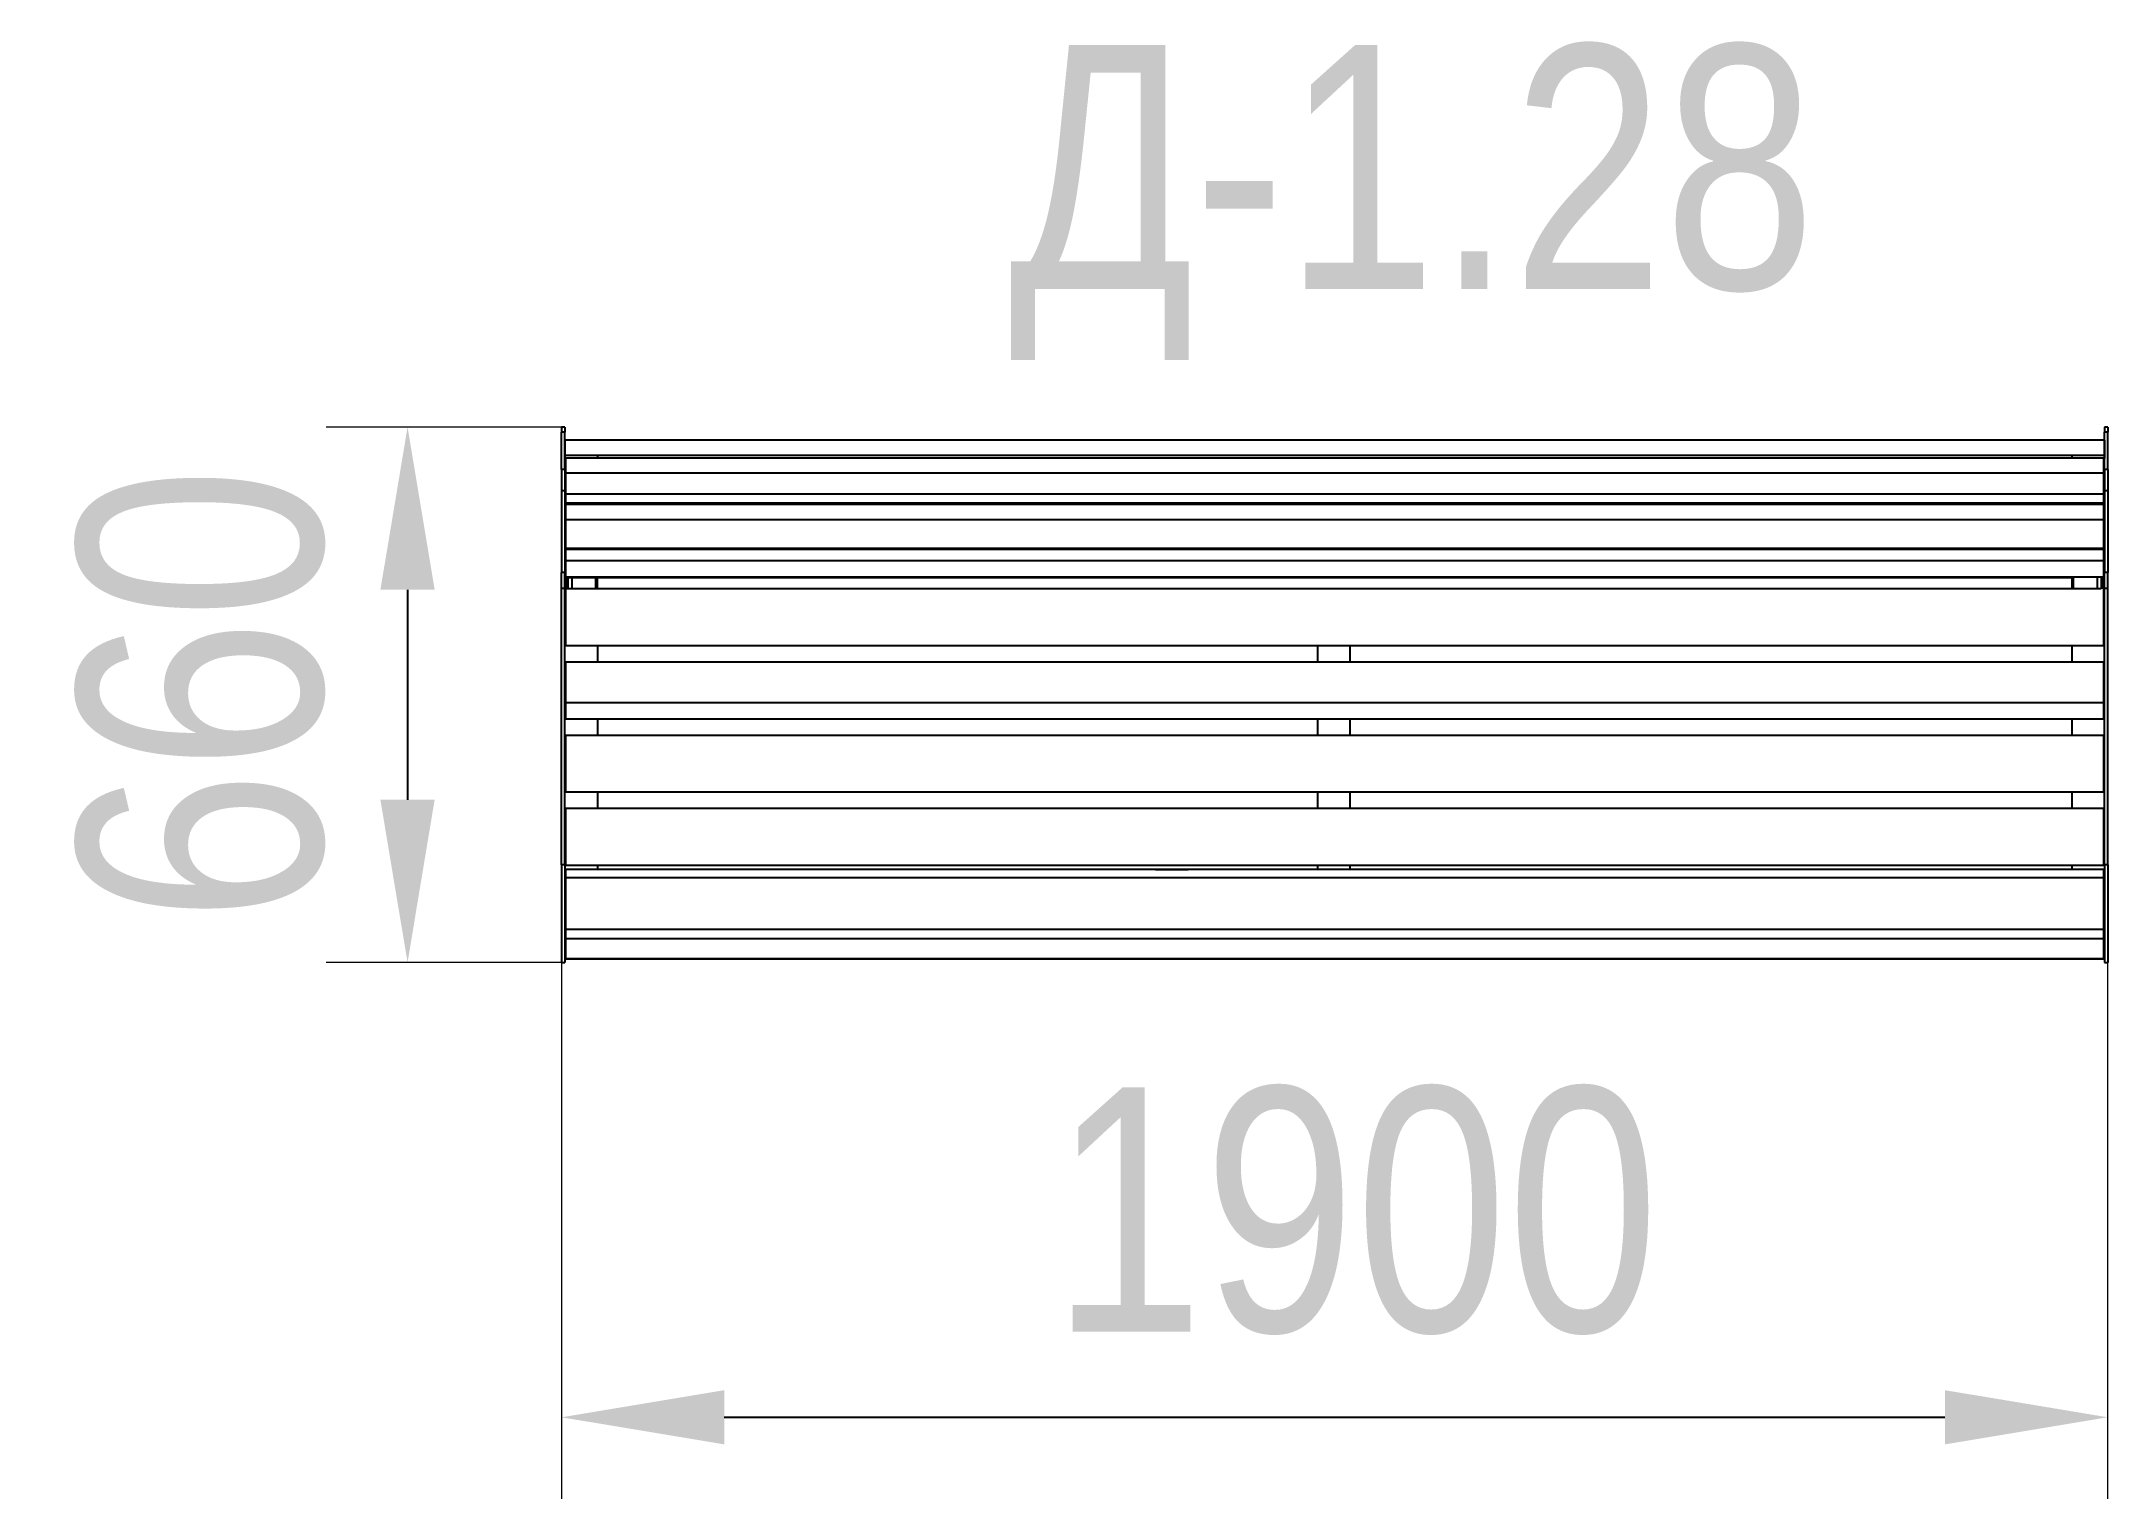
# Model space of a CAD drawing. Header units: millimetres. Extents: x -1581 to 958, y -959 to 832.
import ezdxf

# ---------------------------------------------------------------- set-up
doc = ezdxf.new("R2010")
doc.units = ezdxf.units.MM
for name, color, linetype in [('DIKOM_АРТИКУЛ', 7, 'Continuous'), ('DIKOM_ОБЪЕКТ', 7, 'Continuous'), ('DIKOM_РАЗМЕР_ОБЪЕКТА', 7, 'Continuous')]:
    doc.layers.add(name, color=color, linetype=linetype)
doc.styles.add('style1', font='arialbd.ttf', dxfattribs={"width": 0.8})
doc.dimstyles.new('1-50', dxfattribs={"dimtxt": 300, "dimasz": 200, "dimexe": 100, "dimexo": 0, "dimgap": 100, "dimtad": 1, "dimtxsty": 'style1', "dimcen": 200, "dimclrd": 7, "dimclre": 7, "dimclrt": 7, "dimadec": 1, "dimazin": 2, "dimtfac": 1, "dimtmove": 0, "dimatfit": 2, "dimfxl": 0, "dimlwd": 25, "dimlwe": 18, "dimarcsym": 0})

# ---------------------------------------------------------------- blocks, each defined once
blk = doc.blocks.new('*D36')
at = {"layer": 'Defpoints', "color": 0, "transparency": 16777216}
for p in [(-941.7, 358), (-1130.9, -299.9), (-941.7, -299.9)]:
    blk.add_point(p, dxfattribs=at)
at = {"layer": 'DIKOM_РАЗМЕР_ОБЪЕКТА', "color": 7, "lineweight": 18, "transparency": 16777216}
for p, q in [((-941.7, 358), (-1230.9, 358)), ((-941.7, -299.9), (-1230.9, -299.9))]:
    blk.add_line(p, q, dxfattribs=at)
at = {"layer": 'DIKOM_РАЗМЕР_ОБЪЕКТА', "color": 7, "lineweight": 25, "transparency": 16777216}
blk.add_line((-1130.9, 158), (-1130.9, -99.9), dxfattribs=at)
at = {"layer": 'DIKOM_РАЗМЕР_ОБЪЕКТА', "color": 7, "transparency": 16777216}
for points in [[(-1164.3, 158), (-1097.6, 158), (-1130.9, 358)], [(-1164.3, -99.9), (-1097.6, -99.9), (-1130.9, -299.9)]]:
    blk.add_solid(points, dxfattribs=at)
at = {"layer": 'DIKOM_РАЗМЕР_ОБЪЕКТА', "color": 7, "transparency": 16777216, "insert": (-1384.1, 29), "char_height": 300, "attachment_point": 5, "rotation": 90, "style": 'style1'}
blk.add_mtext('{\\fArial|b0|i0|c204|p34;660}', dxfattribs=at)
blk = doc.blocks.new('*D37')
at = {"layer": 'Defpoints', "color": 0, "transparency": 16777216}
for p in [(-941.7, -299.9), (958.3, -299.9), (958.3, -858.7)]:
    blk.add_point(p, dxfattribs=at)
at = {"layer": 'DIKOM_РАЗМЕР_ОБЪЕКТА', "color": 7, "lineweight": 18, "transparency": 16777216}
for p, q in [((-941.7, -299.9), (-941.7, -958.7)), ((958.3, -299.9), (958.3, -958.7))]:
    blk.add_line(p, q, dxfattribs=at)
at = {"layer": 'DIKOM_РАЗМЕР_ОБЪЕКТА', "color": 7, "lineweight": 25, "transparency": 16777216}
blk.add_line((-741.7, -858.7), (758.3, -858.7), dxfattribs=at)
at = {"layer": 'DIKOM_РАЗМЕР_ОБЪЕКТА', "color": 7, "transparency": 16777216}
for points in [[(-741.7, -825.4), (-741.7, -892), (-941.7, -858.7)], [(758.3, -825.4), (758.3, -892), (958.3, -858.7)]]:
    blk.add_solid(points, dxfattribs=at)
at = {"layer": 'DIKOM_РАЗМЕР_ОБЪЕКТА', "color": 7, "transparency": 16777216, "insert": (33.9, -605.5), "char_height": 300, "attachment_point": 5, "style": 'style1'}
blk.add_mtext('{\\fArial|b0|i0|c204|p34;1900}', dxfattribs=at)

msp = doc.modelspace()

# ---------------------------------------------------------------- linework, layer by layer
at = {"layer": 'DIKOM_ОБЪЕКТ', "color": 7, "linetype": 'Continuous'}
for p, q in [((-937.69, 357.978), (-941.69, 357.978)), ((-941.69, 357.978), (-941.69, 351.843)), ((-937.69, 357.978), (-937.69, 351.843)), ((958.31, 357.978), (954.31, 357.978)), ((954.31, 357.978), (954.31, 351.843)), ((958.31, 357.978), (958.31, 351.843)), ((-937.69, 351.843), (-941.69, 351.843)), ((-941.69, 305.814), (-941.69, 351.843)), ((-937.69, 305.814), (-937.69, 351.843)), ((954.31, 341.666), (-937.69, 341.666)), ((-937.69, 341.666), (-937.69, 323.22)), ((958.31, 351.843), (954.31, 351.843)), ((954.31, 305.814), (954.31, 351.843)), ((954.31, 341.666), (954.31, 323.22)), ((958.31, 305.814), (958.31, 351.843)), ((-937.69, 305.814), (-941.69, 305.814)), ((-941.69, 305.814), (-941.69, 279.542)), ((914.31, 323.22), (-937.69, 323.22)), ((-897.69, 323.22), (-937.69, 323.22)), ((-937.69, 323.22), (-937.69, 319.53)), ((-936.69, 319.53), (-937.69, 319.53)), ((-937.69, 305.814), (-937.69, 279.542)), ((953.31, 319.896), (-936.69, 319.896)), ((-936.69, 319.896), (-936.69, 301.225)), ((-897.69, 323.22), (-897.69, 319.896)), ((954.31, 323.22), (914.31, 323.22)), ((914.31, 323.22), (914.31, 319.896)), ((953.31, 319.896), (953.31, 301.225)), ((954.31, 319.53), (953.31, 319.53)), ((954.31, 323.22), (954.31, 319.53)), ((958.31, 305.814), (954.31, 305.814)), ((954.31, 305.814), (954.31, 279.542)), ((958.31, 305.814), (958.31, 279.542)), ((-937.69, 279.542), (-941.69, 279.542)), ((-941.69, 279.542), (-941.69, 179.276)), ((-937.69, 279.542), (-937.69, 179.276)), ((953.31, 301.225), (-936.69, 301.225)), ((-936.69, 301.225), (-936.69, 275.386)), ((953.31, 301.225), (953.31, 275.386)), ((958.31, 279.542), (954.31, 279.542)), ((954.31, 279.542), (954.31, 179.276)), ((958.31, 279.542), (958.31, 179.276)), ((953.31, 275.386), (-936.69, 275.386)), ((-936.69, 275.386), (-936.69, 264.635)), ((953.31, 264.635), (-936.69, 264.635)), ((-936.69, 264.635), (-936.69, 263.306)), ((-936.69, 263.306), (953.31, 263.306)), ((-936.69, 263.306), (-936.69, 243.91)), ((953.31, 275.386), (953.31, 264.635)), ((953.31, 264.635), (953.31, 263.306)), ((953.31, 263.306), (953.31, 243.91)), ((953.31, 243.91), (-936.69, 243.91)), ((-936.69, 243.91), (-936.69, 234.143)), ((-936.69, 234.143), (-936.69, 233.054)), ((-936.69, 233.054), (-936.69, 216.361)), ((953.31, 243.91), (953.31, 234.143)), ((953.31, 234.143), (953.31, 233.054)), ((953.31, 233.054), (953.31, 216.361)), ((-936.69, 210.351), (-937.69, 210.351)), ((-936.69, 216.361), (-936.69, 208.596)), ((953.31, 208.596), (-936.69, 208.596)), ((-936.69, 208.596), (-936.69, 207.915)), ((-936.69, 207.915), (953.31, 207.915)), ((-936.69, 207.915), (-936.69, 193.709)), ((953.31, 216.361), (953.31, 208.596)), ((954.31, 210.351), (953.31, 210.351)), ((953.31, 208.596), (953.31, 207.915)), ((953.31, 207.915), (953.31, 193.709)), ((-937.69, 179.276), (-941.69, 179.276)), ((-941.69, 159.463), (-941.69, 179.276)), ((-937.69, 159.463), (-937.69, 179.276)), ((953.31, 193.709), (-936.69, 193.709)), ((-936.69, 193.709), (-936.69, 188.5)), ((-936.69, 188.5), (-936.69, 188.196)), ((-936.69, 188.196), (-936.69, 177.674)), ((953.31, 193.709), (953.31, 188.5)), ((953.31, 188.5), (953.31, 188.196)), ((953.31, 188.196), (953.31, 177.674)), ((958.31, 179.276), (954.31, 179.276)), ((954.31, 159.463), (954.31, 179.276)), ((958.31, 159.463), (958.31, 179.276)), ((-937.69, 159.463), (-941.69, 159.463)), ((-941.69, -179.928), (-941.69, 159.463)), ((-937.69, -179.928), (-937.69, 159.463)), ((-936.69, 177.674), (-936.69, 173.498)), ((953.31, 173.498), (-936.69, 173.498)), ((-936.69, 173.498), (-936.69, 173.304)), ((-936.69, 173.304), (914.31, 173.304)), ((950.31, 159.191), (-936.69, 159.191)), ((-936.69, 159.191), (-936.69, 139.191)), ((-935.39, 159.191), (-935.39, 173.304)), ((-933.69, 159.191), (-933.69, 173.304)), ((-928.69, 159.191), (-928.69, 173.304)), ((-899.39, 159.191), (-899.39, 173.304)), ((-897.69, 159.191), (-897.69, 173.304)), ((914.31, 173.304), (914.31, 159.191)), ((916.01, 173.304), (916.01, 159.191)), ((945.31, 173.304), (945.31, 159.191)), ((950.31, 173.304), (950.31, 159.191)), ((952.01, 173.304), (952.01, 159.191)), ((953.31, 177.674), (953.31, 173.498)), ((953.31, 173.498), (953.31, 173.304)), ((953.31, 159.191), (953.31, 139.191)), ((958.31, 159.463), (954.31, 159.463)), ((954.31, -179.928), (954.31, 159.463)), ((958.31, -179.928), (958.31, 159.463)), ((-936.69, 149.191), (-937.69, 149.191)), ((-936.69, 139.191), (-936.69, 109.191)), ((954.31, 149.191), (953.31, 149.191)), ((953.31, 139.191), (953.31, 109.191)), ((-936.69, 109.191), (-936.69, 89.191)), ((953.31, 109.191), (953.31, 89.191)), ((953.31, 89.191), (-936.69, 89.191)), ((-897.69, 89.191), (-897.69, 69.191)), ((-12.729, 89.191), (-12.729, 69.191)), ((27.271, 69.191), (27.271, 89.191)), ((914.31, 89.191), (914.31, 69.191)), ((953.31, 69.191), (-936.69, 69.191)), ((-936.69, 69.191), (-936.69, 49.191)), ((953.31, 69.191), (953.31, 49.191)), ((-936.69, 49.191), (-936.69, 19.191)), ((953.31, 49.191), (953.31, 19.191)), ((953.31, 19.191), (-936.69, 19.191)), ((-936.69, 19.191), (-936.69, -0.809)), ((953.31, 19.191), (953.31, -0.809)), ((953.31, -0.809), (-936.69, -0.809)), ((953.31, -20.809), (-936.69, -20.809)), ((-936.69, -20.809), (-936.69, -40.809)), ((-897.69, -0.809), (-897.69, -20.809)), ((-12.729, -0.809), (-12.729, -20.809)), ((27.271, -20.809), (27.271, -0.809)), ((914.31, -0.809), (914.31, -20.809)), ((953.31, -20.809), (953.31, -40.809)), ((-936.69, -40.809), (-936.69, -70.809)), ((953.31, -40.809), (953.31, -70.809)), ((-936.69, -70.809), (-936.69, -90.809)), ((953.31, -70.809), (953.31, -90.809)), ((953.31, -90.809), (-936.69, -90.809)), ((-897.69, -90.809), (-897.69, -110.809)), ((-12.729, -90.809), (-12.729, -110.809)), ((27.271, -110.809), (27.271, -90.809)), ((914.31, -90.809), (914.31, -110.809)), ((953.31, -110.809), (-936.69, -110.809)), ((-936.69, -110.809), (-936.69, -130.809)), ((953.31, -110.809), (953.31, -130.809)), ((-936.69, -130.809), (-936.69, -160.809)), ((953.31, -130.809), (953.31, -160.809)), ((-936.69, -160.809), (-936.69, -180.809)), ((953.31, -160.809), (953.31, -180.809)), ((-937.69, -179.928), (-941.69, -179.928)), ((-941.69, -179.928), (-941.69, -299.928)), ((-937.69, -179.928), (-937.69, -299.928)), ((-897.69, -185.809), (-937.69, -185.809)), ((953.31, -180.809), (-936.69, -180.809)), ((-936.69, -185.809), (-936.69, -195.809)), ((954.31, -195.809), (-936.69, -195.809)), ((-936.69, -195.809), (-936.69, -223.129)), ((-897.69, -180.809), (-897.69, -185.809)), ((954.31, -185.809), (-897.69, -185.809)), ((-211.69, -185.809), (-897.69, -185.809)), ((-897.69, -185.809), (-897.69, -185.809)), ((-211.69, -185.809), (-171.69, -185.809)), ((954.31, -185.809), (-171.69, -185.809)), ((-12.729, -180.809), (-12.729, -185.809)), ((27.271, -185.809), (27.271, -180.809)), ((914.31, -180.809), (914.31, -185.809)), ((954.31, -185.809), (914.31, -185.809)), ((914.31, -185.809), (914.31, -185.809)), ((953.31, -185.809), (953.31, -195.809)), ((953.31, -195.809), (953.31, -223.129)), ((958.31, -179.928), (954.31, -179.928)), ((954.31, -179.928), (954.31, -299.928)), ((958.31, -179.928), (958.31, -299.928)), ((-936.69, -223.129), (-936.69, -249.11)), ((953.31, -223.129), (953.31, -249.11)), ((-936.69, -251.084), (-937.69, -251.084)), ((-936.69, -249.11), (-936.69, -259.11)), ((953.31, -249.11), (953.31, -259.11)), ((954.31, -251.084), (953.31, -251.084)), ((-936.69, -257.193), (-937.69, -257.193)), ((-936.69, -259.11), (953.31, -259.11)), ((-936.69, -259.11), (-936.69, -271.016)), ((953.31, -271.016), (-936.69, -271.016)), ((-936.69, -271.016), (-936.69, -292.683)), ((954.31, -257.193), (953.31, -257.193)), ((953.31, -259.11), (953.31, -271.016)), ((953.31, -271.016), (953.31, -292.683)), ((-941.69, -299.928), (-937.69, -299.928)), ((-936.69, -292.683), (-936.69, -295.298)), ((953.31, -295.298), (-936.69, -295.298)), ((-936.69, -295.298), (-936.69, -295.374)), ((-936.69, -295.374), (953.31, -295.374)), ((953.31, -292.683), (953.31, -295.298)), ((953.31, -295.298), (953.31, -295.374)), ((954.31, -299.928), (958.31, -299.928))]:
    msp.add_line(p, q, dxfattribs=at)

# ---------------------------------------------------------------- texts
at = {"layer": 'DIKOM_АРТИКУЛ', "insert": (-391.769, 827.433), "char_height": 300, "width": 1373.12348, "attachment_point": 1, "style": 'style1'}
msp.add_mtext('{\\fArial|b0|i0|c204|p34;Д-1.28}', dxfattribs=at)

# ---------------------------------------------------------------- dimensions: what is measured, and where the dimension line sits
at = {"layer": 'DIKOM_РАЗМЕР_ОБЪЕКТА'}
dim = msp.add_linear_dim(base=(-1130.924, -299.928), p1=(-941.69, 357.978), p2=(-941.69, -299.928), angle=90, text='{\\fArial|b0|i0|c204|p34;660}', dimstyle='1-50', dxfattribs=at)
dim.commit()
dim.dimension.update_dxf_attribs({"geometry": '*D36', "text_midpoint": (-1130.924, 29.025), "dimtype": 160})
dim = msp.add_linear_dim(base=(958.31, -858.691), p1=(-941.69, -299.928), p2=(958.31, -299.928), text='{\\fArial|b0|i0|c204|p34;<>}', dimstyle='1-50', dxfattribs=at)
dim.commit()
dim.dimension.update_dxf_attribs({"geometry": '*D37', "text_midpoint": (33.935, -858.691), "dimtype": 160})

doc.saveas('drawing.dxf')
